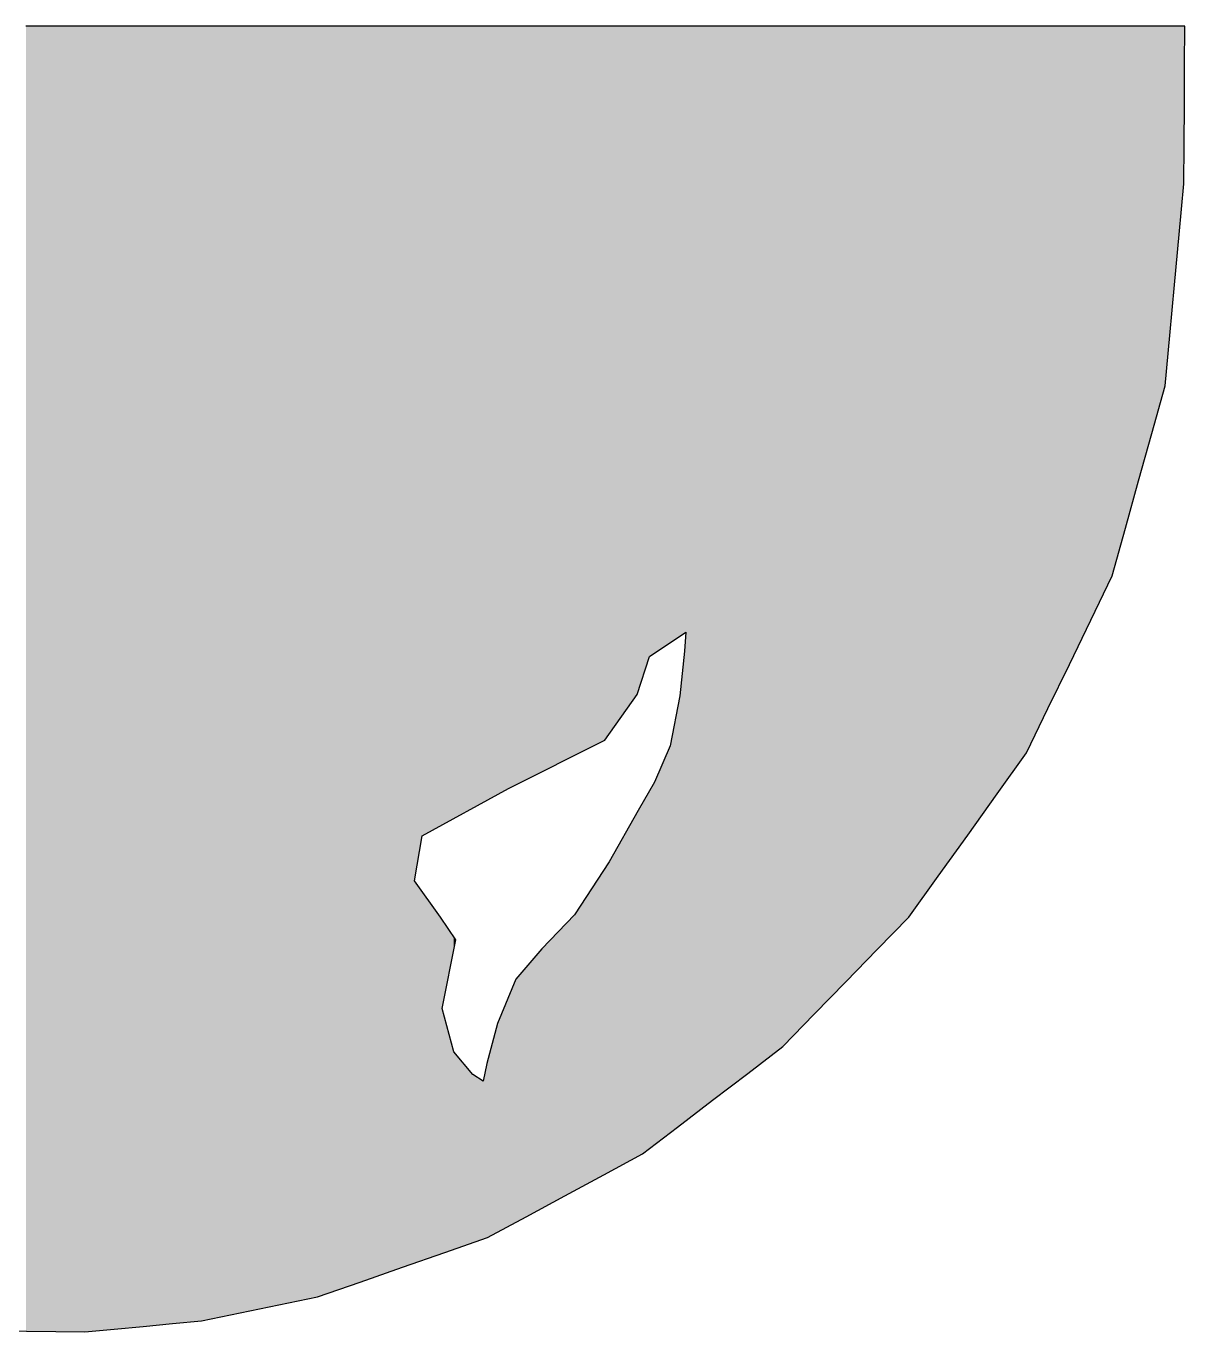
# Model space of a CAD drawing. Extents: x 100.5 to 179.4, y -130.4 to -85.9.
# Drawn here: x 139.99 to 179.44, y -130.36 to -85.89 of the extents above; entities that cross this region are included whole.
import ezdxf

# ---------------------------------------------------------------- set-up
doc = ezdxf.new("R2010")
doc.units = 0
doc.layers.add('LAYER_1', color=7, linetype='CONTINUOUS')

# ---------------------------------------------------------------- blocks, each defined once
blk = doc.blocks.new('*U1')
at = {"layer": 'LAYER_1', "color": 1}
for points in [[(139.984, -130.337), (139.984, -85.893), (140.001, -130.337)], [(140.001, -130.337), (139.984, -85.893), (140.001, -85.893)], [(140.001, -130.337), (140.001, -85.893), (140.999, -130.348)], [(140.999, -130.348), (140.001, -85.893), (140.999, -85.893)], [(140.999, -130.348), (140.999, -85.893), (141.996, -130.36)], [(141.996, -130.36), (140.999, -85.893), (141.996, -85.893)], [(141.996, -130.36), (141.996, -85.893), (142.989, -130.266)], [(142.989, -130.266), (141.996, -85.893), (142.989, -85.893)], [(142.989, -130.266), (142.989, -85.893), (143.982, -130.172)], [(143.982, -130.172), (142.989, -85.893), (143.982, -85.893)], [(143.982, -130.172), (143.982, -85.893), (144.974, -130.078)], [(144.974, -130.078), (143.982, -85.893), (144.974, -85.893)], [(144.974, -130.078), (144.974, -85.893), (145.967, -129.984)], [(145.967, -129.984), (144.974, -85.893), (145.967, -85.893)], [(145.967, -129.984), (145.967, -85.893), (146.954, -129.781)], [(146.954, -129.781), (145.967, -85.893), (146.954, -85.893)], [(146.954, -129.781), (146.954, -85.893), (147.941, -129.578)], [(147.941, -129.578), (146.954, -85.893), (147.941, -85.893)], [(147.941, -129.578), (147.941, -85.893), (148.927, -129.374)], [(148.927, -129.374), (147.941, -85.893), (148.927, -85.893)], [(148.927, -129.374), (148.927, -85.893), (149.914, -129.171)], [(149.914, -129.171), (148.927, -85.893), (149.914, -85.893)], [(149.914, -129.171), (149.914, -85.893), (151.36, -128.666)], [(151.36, -128.666), (149.914, -85.893), (151.36, -85.893)], [(151.36, -128.666), (151.36, -85.893), (152.807, -128.161)], [(152.807, -128.161), (151.36, -85.893), (152.807, -85.893)], [(152.807, -128.161), (152.807, -85.893), (153.214, -128.019)], [(153.214, -128.019), (152.807, -85.893), (153.214, -85.893)], [(153.214, -114.994), (153.214, -85.893), (153.476, -113.469)], [(153.476, -113.469), (153.214, -85.893), (153.476, -85.893)], [(153.476, -113.469), (153.476, -85.893), (154.102, -113.125)], [(154.102, -113.125), (153.476, -85.893), (154.102, -85.893)], [(154.102, -113.125), (154.102, -85.893), (154.161, -113.093)], [(154.161, -113.093), (154.102, -85.893), (154.161, -85.893)], [(154.161, -113.093), (154.161, -85.893), (154.253, -113.042)], [(154.253, -113.042), (154.161, -85.893), (154.253, -85.893)], [(154.253, -113.042), (154.253, -85.893), (154.549, -112.88)], [(154.549, -112.88), (154.253, -85.893), (154.549, -85.893)], [(154.549, -112.88), (154.549, -85.893), (154.617, -112.842)], [(154.617, -112.842), (154.549, -85.893), (154.617, -85.893)], [(154.617, -112.842), (154.617, -85.893), (155.204, -112.52)], [(155.204, -112.52), (154.617, -85.893), (155.204, -85.893)], [(155.204, -112.52), (155.204, -85.893), (155.55, -112.33)], [(155.55, -112.33), (155.204, -85.893), (155.55, -85.893)], [(155.55, -112.33), (155.55, -85.893), (155.673, -112.262)], [(155.673, -112.262), (155.55, -85.893), (155.673, -85.893)], [(155.673, -112.262), (155.673, -85.893), (155.699, -112.248)], [(155.699, -112.248), (155.673, -85.893), (155.699, -85.893)], [(155.699, -112.248), (155.699, -85.893), (156.044, -112.058)], [(156.044, -112.058), (155.699, -85.893), (156.044, -85.893)], [(156.044, -112.058), (156.044, -85.893), (156.412, -111.856)], [(156.412, -111.856), (156.044, -85.893), (156.412, -85.893)], [(156.412, -111.856), (156.412, -85.893), (156.667, -111.728)], [(156.667, -111.728), (156.412, -85.893), (156.667, -85.893)], [(156.667, -111.728), (156.667, -85.893), (157.018, -111.552)], [(157.018, -111.552), (156.667, -85.893), (157.018, -85.893)], [(157.018, -111.552), (157.018, -85.893), (157.547, -111.288)], [(157.547, -111.288), (157.018, -85.893), (157.547, -85.893)], [(157.547, -111.288), (157.547, -85.893), (158.338, -110.892)], [(158.338, -110.892), (157.547, -85.893), (158.338, -85.893)], [(158.338, -110.892), (158.338, -85.893), (158.665, -110.728)], [(158.665, -110.728), (158.338, -85.893), (158.665, -85.893)], [(158.665, -110.728), (158.665, -85.893), (159.657, -110.232)], [(159.657, -110.232), (158.665, -85.893), (159.657, -85.893)], [(159.657, -110.232), (159.657, -85.893), (159.7, -110.21)], [(159.7, -110.21), (159.657, -85.893), (159.7, -85.893)], [(159.7, -110.21), (159.7, -85.893), (159.713, -110.192)], [(159.713, -110.192), (159.7, -85.893), (159.713, -85.893)], [(159.713, -110.192), (159.713, -85.893), (159.839, -110.013)], [(159.839, -110.013), (159.713, -85.893), (159.839, -85.893)], [(159.839, -110.013), (159.839, -85.893), (160.799, -108.651)], [(160.799, -108.651), (159.839, -85.893), (160.799, -85.893)], [(160.799, -108.651), (160.799, -85.893), (160.828, -108.564)], [(160.828, -108.564), (160.799, -85.893), (160.828, -85.893)], [(160.828, -108.564), (160.828, -85.893), (160.976, -108.104)], [(160.976, -108.104), (160.828, -85.893), (160.976, -85.893)], [(160.976, -108.104), (160.976, -85.893), (161.215, -107.364)], [(161.215, -107.364), (160.976, -85.893), (161.215, -85.893)], [(161.215, -107.364), (161.215, -85.893), (161.388, -107.247)], [(161.388, -107.247), (161.215, -85.893), (161.388, -85.893)], [(161.388, -107.247), (161.388, -85.893), (161.921, -106.889)], [(161.921, -106.889), (161.388, -85.893), (161.921, -85.893)], [(161.921, -106.889), (161.921, -85.893), (162.17, -106.721)], [(162.17, -106.721), (161.921, -85.893), (162.17, -85.893)], [(162.17, -106.721), (162.17, -85.893), (162.246, -106.671)], [(162.246, -106.671), (162.17, -85.893), (162.246, -85.893)], [(162.246, -106.671), (162.246, -85.893), (162.408, -106.562)], [(162.408, -106.562), (162.246, -85.893), (162.408, -85.893)], [(162.408, -106.562), (162.408, -85.893), (162.452, -106.532)], [(162.452, -106.532), (162.408, -85.893), (162.452, -85.893)], [(162.452, -123.169), (162.452, -85.893), (163.365, -122.471)], [(163.365, -122.471), (162.452, -85.893), (163.365, -85.893)], [(163.365, -122.471), (163.365, -85.893), (164.56, -121.558)], [(164.56, -121.558), (163.365, -85.893), (164.56, -85.893)], [(164.56, -121.558), (164.56, -85.893), (165.754, -120.646)], [(165.754, -120.646), (164.56, -85.893), (165.754, -85.893)], [(165.754, -120.646), (165.754, -85.893), (166.826, -119.543)], [(166.826, -119.543), (165.754, -85.893), (166.826, -85.893)], [(166.826, -119.543), (166.826, -85.893), (167.899, -118.44)], [(167.899, -118.44), (166.826, -85.893), (167.899, -85.893)], [(167.899, -118.44), (167.899, -85.893), (168.971, -117.337)], [(168.971, -117.337), (167.899, -85.893), (168.971, -85.893)], [(168.971, -117.337), (168.971, -85.893), (170.043, -116.235)], [(170.043, -116.235), (168.971, -85.893), (170.043, -85.893)], [(170.043, -116.235), (170.043, -85.893), (171.045, -114.837)], [(171.045, -114.837), (170.043, -85.893), (171.045, -85.893)], [(171.045, -114.837), (171.045, -85.893), (172.047, -113.44)], [(172.047, -113.44), (171.045, -85.893), (172.047, -85.893)], [(172.047, -113.44), (172.047, -85.893), (173.049, -112.042)], [(173.049, -112.042), (172.047, -85.893), (173.049, -85.893)], [(173.049, -112.042), (173.049, -85.893), (174.051, -110.645)], [(174.051, -110.645), (173.049, -85.893), (174.051, -85.893)], [(174.051, -110.645), (174.051, -85.893), (174.781, -109.136)], [(174.781, -109.136), (174.051, -85.893), (174.781, -85.893)], [(174.781, -109.136), (174.781, -85.893), (175.511, -107.627)], [(175.511, -107.627), (174.781, -85.893), (175.511, -85.893)], [(175.511, -107.627), (175.511, -85.893), (176.24, -106.118)], [(176.24, -106.118), (175.511, -85.893), (176.24, -85.893)], [(176.24, -106.118), (176.24, -85.893), (176.97, -104.61)], [(176.97, -104.61), (176.24, -85.893), (176.97, -85.893)], [(176.97, -104.61), (176.97, -85.893), (177.419, -102.993)], [(177.419, -102.993), (176.97, -85.893), (177.419, -85.893)], [(177.419, -102.993), (177.419, -85.893), (177.868, -101.377)], [(177.868, -101.377), (177.419, -85.893), (177.868, -85.893)], [(177.868, -101.377), (177.868, -85.893), (178.317, -99.761)], [(178.317, -99.761), (177.868, -85.893), (178.317, -85.893)], [(178.317, -99.761), (178.317, -85.893), (178.766, -98.144)], [(178.766, -98.144), (178.317, -85.893), (178.766, -85.893)], [(178.766, -98.144), (178.766, -85.893), (178.927, -96.424)], [(178.927, -96.424), (178.766, -85.893), (178.927, -85.893)], [(178.927, -96.424), (178.927, -85.893), (179.088, -94.704)], [(179.088, -94.704), (178.927, -85.893), (179.088, -85.893)], [(179.088, -94.704), (179.088, -85.893), (179.249, -92.985)], [(179.249, -92.985), (179.088, -85.893), (179.249, -85.893)], [(179.249, -92.985), (179.249, -85.893), (179.409, -91.265)], [(179.409, -91.265), (179.249, -85.893), (179.409, -85.893)], [(179.409, -91.265), (179.409, -85.893), (179.417, -89.922)], [(179.417, -89.922), (179.409, -85.893), (179.417, -85.893)], [(179.417, -89.922), (179.417, -85.893), (179.426, -88.579)], [(179.426, -88.579), (179.417, -85.893), (179.426, -85.893)], [(179.426, -88.579), (179.426, -85.893), (179.434, -87.236)], [(179.434, -87.236), (179.426, -85.893), (179.434, -85.893)], [(179.434, -87.236), (179.434, -85.893), (179.442, -85.893)], [(162.452, -123.169), (162.408, -107.183), (162.452, -106.532)], [(162.408, -123.203), (162.246, -108.694), (162.408, -107.183)], [(162.408, -123.203), (162.408, -107.183), (162.452, -123.169)], [(162.246, -123.327), (162.17, -109.088), (162.246, -108.694)], [(162.246, -123.327), (162.246, -108.694), (162.408, -123.203)], [(162.17, -123.384), (161.921, -110.401), (162.17, -109.088)], [(162.17, -123.384), (162.17, -109.088), (162.246, -123.327)], [(161.921, -123.575), (161.388, -111.643), (161.921, -110.401)], [(161.921, -123.575), (161.921, -110.401), (162.17, -123.384)], [(161.215, -124.114), (160.976, -112.348), (161.215, -111.939)], [(161.388, -123.982), (161.215, -111.939), (161.388, -111.643)], [(161.215, -124.114), (161.215, -111.939), (161.388, -123.982)], [(161.388, -123.982), (161.388, -111.643), (161.921, -123.575)], [(160.976, -124.297), (160.828, -112.602), (160.976, -112.348)], [(160.976, -124.297), (160.976, -112.348), (161.215, -124.114)], [(160.799, -124.393), (159.839, -114.35), (160.799, -112.652)], [(160.828, -124.377), (160.799, -112.652), (160.828, -112.602)], [(160.799, -124.393), (160.799, -112.652), (160.828, -124.377)], [(160.828, -124.377), (160.828, -112.602), (160.976, -124.297)], [(159.657, -125.011), (158.665, -116.163), (159.657, -114.632)], [(159.7, -124.987), (159.657, -114.632), (159.7, -114.565)], [(159.657, -125.011), (159.657, -114.632), (159.7, -124.987)], [(159.713, -124.98), (159.7, -114.565), (159.713, -114.545)], [(159.7, -124.987), (159.7, -114.565), (159.713, -124.98)], [(159.839, -124.912), (159.713, -114.545), (159.839, -114.35)], [(159.713, -124.98), (159.713, -114.545), (159.839, -124.912)], [(159.839, -124.912), (159.839, -114.35), (160.799, -124.393)], [(153.214, -128.019), (153.214, -114.994), (153.476, -127.928)], [(153.476, -127.928), (153.214, -114.994), (153.476, -115.362)], [(153.476, -127.928), (153.476, -115.362), (154.102, -127.709)], [(154.102, -127.709), (153.476, -115.362), (154.102, -116.238)], [(154.102, -127.709), (154.102, -116.238), (154.161, -127.689)], [(154.161, -127.689), (154.102, -116.238), (154.161, -116.327)], [(154.161, -119.349), (154.161, -116.327), (154.253, -118.877)], [(154.253, -118.877), (154.161, -116.327), (154.253, -116.465)], [(154.253, -118.877), (154.253, -116.465), (154.549, -117.36)], [(154.549, -117.36), (154.253, -116.465), (154.549, -116.908)], [(158.338, -125.724), (157.547, -117.314), (158.338, -116.5)], [(158.665, -125.547), (158.338, -116.5), (158.665, -116.163)], [(158.338, -125.724), (158.338, -116.5), (158.665, -125.547)], [(158.665, -125.547), (158.665, -116.163), (159.657, -125.011)], [(154.549, -117.36), (154.549, -116.908), (154.617, -117.01)], [(157.547, -126.152), (157.018, -117.932), (157.547, -117.314)], [(157.547, -126.152), (157.547, -117.314), (158.338, -125.724)], [(157.018, -126.438), (156.667, -118.343), (157.018, -117.932)], [(157.018, -126.438), (157.018, -117.932), (157.547, -126.152)], [(156.667, -126.628), (156.412, -118.96), (156.667, -118.343)], [(156.667, -126.628), (156.667, -118.343), (157.018, -126.438)], [(156.412, -126.766), (156.044, -119.855), (156.412, -118.96)], [(156.412, -126.766), (156.412, -118.96), (156.667, -126.628)], [(154.161, -127.689), (154.161, -119.349), (154.253, -127.656)], [(154.253, -127.656), (154.161, -119.349), (154.253, -119.699)], [(154.253, -127.656), (154.253, -119.699), (154.549, -127.553)], [(154.549, -127.553), (154.253, -119.699), (154.549, -120.825)], [(156.044, -126.965), (155.699, -121.125), (156.044, -119.855)], [(156.044, -126.965), (156.044, -119.855), (156.412, -126.766)], [(154.549, -127.553), (154.549, -120.825), (154.617, -127.529)], [(154.617, -127.529), (154.549, -120.825), (154.617, -120.905)], [(154.617, -127.529), (154.617, -120.905), (155.204, -127.324)], [(155.204, -127.324), (154.617, -120.905), (155.204, -121.596)], [(155.673, -127.161), (155.55, -121.818), (155.673, -121.222)], [(155.699, -127.151), (155.673, -121.222), (155.699, -121.125)], [(155.673, -127.161), (155.673, -121.222), (155.699, -127.151)], [(155.699, -127.151), (155.699, -121.125), (156.044, -126.965)], [(155.204, -127.324), (155.204, -121.596), (155.55, -127.204)], [(155.55, -127.204), (155.204, -121.596), (155.55, -121.818)], [(155.55, -127.204), (155.55, -121.818), (155.673, -127.161)]]:
    blk.add_solid(points, dxfattribs=at)

msp = doc.modelspace()

# ---------------------------------------------------------------- linework, layer by layer
at = {"layer": 'LAYER_1'}
for points in [[(139.004, -130.326), (140.001, -130.337), (140.999, -130.348), (141.996, -130.36), (142.989, -130.266), (143.982, -130.172), (144.974, -130.078), (145.967, -129.984), (146.954, -129.781), (147.941, -129.578), (148.927, -129.374), (149.914, -129.171), (151.36, -128.666), (152.807, -128.161), (154.253, -127.656), (155.699, -127.151), (157.018, -126.438), (158.338, -125.724), (159.657, -125.011), (160.976, -124.297), (162.17, -123.384), (163.365, -122.471), (164.56, -121.558), (165.754, -120.646), (166.826, -119.543), (167.899, -118.44), (168.971, -117.337), (170.043, -116.235), (171.045, -114.837), (172.047, -113.44), (173.049, -112.042), (174.051, -110.645), (174.781, -109.136), (175.511, -107.627), (176.24, -106.118), (176.97, -104.61), (177.419, -102.993), (177.868, -101.377), (178.317, -99.761), (178.766, -98.144), (178.927, -96.424), (179.088, -94.704), (179.249, -92.985), (179.409, -91.265), (179.417, -89.922), (179.426, -88.579), (179.434, -87.236), (179.442, -85.893), (159.713, -85.893), (139.984, -85.893)], [(161.388, -111.643), (160.828, -112.602), (159.839, -114.35), (158.665, -116.163), (157.547, -117.314), (156.667, -118.343), (156.044, -119.855), (155.673, -121.222), (155.55, -121.818), (155.204, -121.596), (154.549, -120.825), (154.161, -119.349), (154.617, -117.01), (154.102, -116.238), (153.214, -114.994), (153.476, -113.469), (156.412, -111.856), (159.7, -110.21), (160.799, -108.651), (161.215, -107.364), (162.452, -106.532), (162.408, -107.183), (162.246, -108.694), (161.921, -110.401), (161.388, -111.643), (161.388, -111.643)]]:
    msp.add_lwpolyline(points, dxfattribs=at)

# ---------------------------------------------------------------- block references
at = {"layer": 'LAYER_1', "color": 1}
msp.add_blockref('*U1', (0, 0), dxfattribs=at)

doc.saveas('drawing.dxf')
